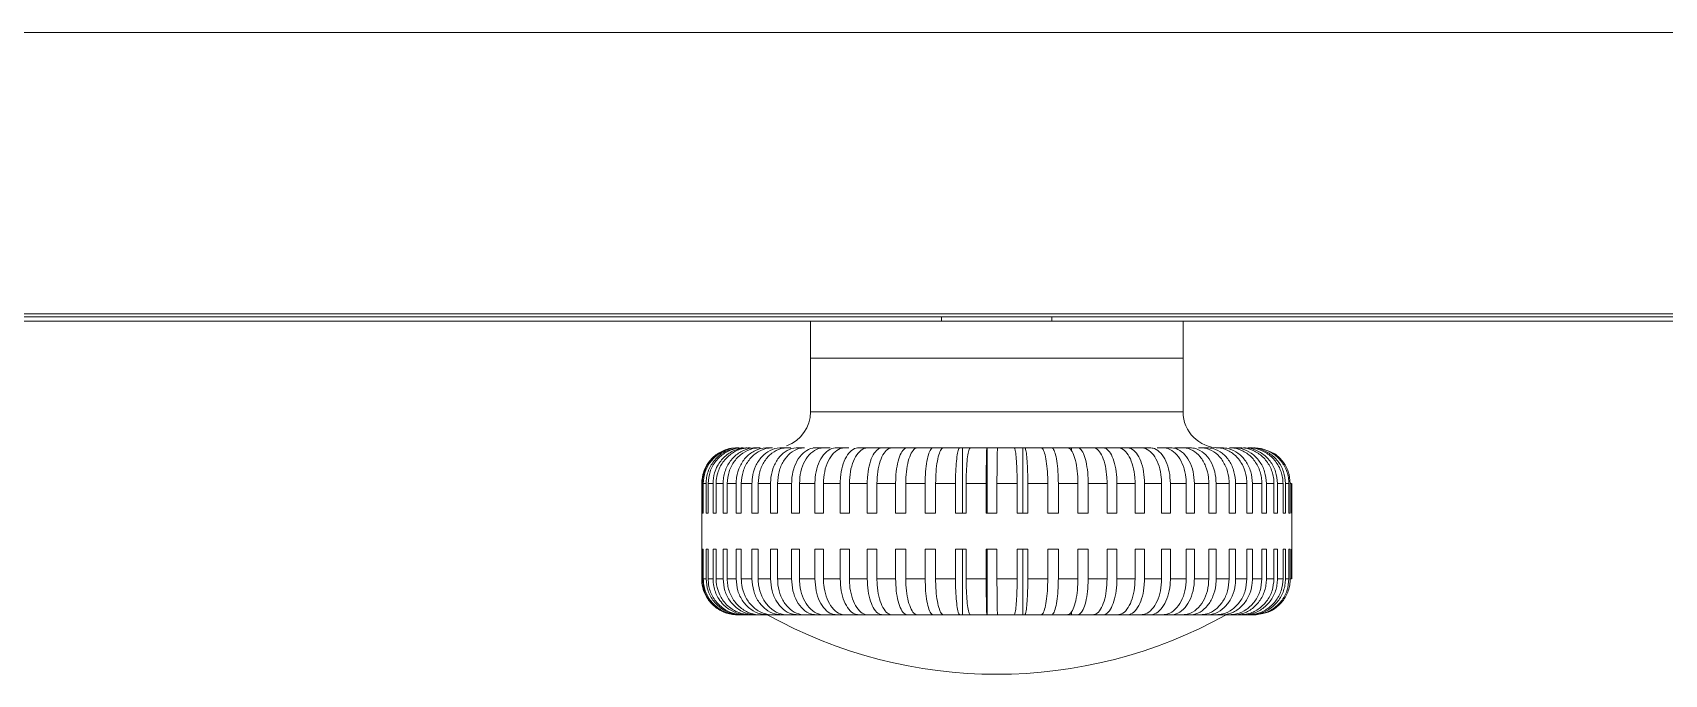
# Model space of a CAD drawing. Extents: x 12.1 to 108.7, y 1 to 80.4.
# Drawn here: x 69.387 to 72.124, y 29.201 to 30.278 of the extents above; entities that cross this region are included whole.
import ezdxf

# ---------------------------------------------------------------- set-up
doc = ezdxf.new("R2010")
doc.units = 0
doc.header["$MEASUREMENT"] = 0
doc.linetypes.add('SLD-Solid', pattern=[0])
doc.layers.add('OBJECT', color=7, linetype='CONTINUOUS')

msp = doc.modelspace()

# ---------------------------------------------------------------- linework, layer by layer
at = {"layer": 'OBJECT', "linetype": 'SLD-Solid', "lineweight": 15}
for p, q in [((68.9135, 30.2775), (73.5902, 30.2775)), ((67.8407, 29.8062), (73.5749, 29.8062)), ((68.1735, 29.8007), (73.6839, 29.8007)), ((70.6919, 29.7934), (68.1821, 29.7934)), ((70.6919, 29.7934), (71.3169, 29.7934)), ((72.6005, 29.7934), (71.3169, 29.7934)), ((70.6919, 29.7314), (71.0958, 29.7314)), ((70.6919, 29.7314), (71.3169, 29.7314)), ((71.0958, 29.7314), (71.3169, 29.7314)), ((70.6919, 29.6414), (71.0958, 29.6414)), ((71.0958, 29.6414), (71.3169, 29.6414)), ((70.6076, 29.5814), (70.5961, 29.5814)), ((70.6245, 29.5814), (70.6192, 29.5814)), ((70.6284, 29.5814), (70.6197, 29.5814)), ((70.6533, 29.5814), (70.643, 29.5814)), ((70.6589, 29.5814), (70.6502, 29.5814)), ((70.6821, 29.5814), (70.6703, 29.5814)), ((70.6819, 29.5814), (70.6716, 29.5814)), ((70.7084, 29.5814), (70.6966, 29.5814)), ((70.725, 29.5814), (70.7012, 29.5814)), ((70.7565, 29.5814), (70.7355, 29.5814)), ((70.7907, 29.5814), (70.7727, 29.5814)), ((70.7881, 29.5814), (70.8124, 29.5814)), ((70.8061, 29.5814), (70.7907, 29.5814)), ((70.8272, 29.5814), (70.8124, 29.5814)), ((70.8435, 29.5814), (70.8272, 29.5814)), ((70.8288, 29.5814), (70.8543, 29.5814)), ((70.8657, 29.5814), (70.8543, 29.5814)), ((70.8827, 29.5814), (70.8657, 29.5814)), ((70.8713, 29.5814), (70.8978, 29.5814)), ((70.9057, 29.5814), (70.8978, 29.5814)), ((70.9232, 29.5814), (70.9057, 29.5814)), ((70.9153, 29.5814), (70.9425, 29.5814)), ((70.9467, 29.5814), (70.9425, 29.5814)), ((70.9467, 29.4714), (70.9467, 29.5814)), ((70.9646, 29.5814), (70.9467, 29.5814)), ((70.9603, 29.5814), (70.9878, 29.5814)), ((70.9884, 29.5814), (70.9878, 29.5814)), ((70.9884, 29.4714), (70.9884, 29.5814)), ((71.0064, 29.5814), (70.9884, 29.5814)), ((71.0058, 29.5814), (71.0333, 29.5814)), ((71.0482, 29.5814), (71.0303, 29.5814)), ((71.0482, 29.4714), (71.0482, 29.5814)), ((71.0513, 29.5814), (71.0482, 29.5814)), ((71.0513, 29.5814), (71.0786, 29.5814)), ((71.0896, 29.5814), (71.0719, 29.5814)), ((71.0962, 29.5814), (71.0896, 29.5814)), ((71.0962, 29.5814), (71.123, 29.5814)), ((71.13, 29.5814), (71.1127, 29.5814)), ((71.13, 29.5755), (71.13, 29.5814)), ((71.1402, 29.5814), (71.13, 29.5814)), ((71.1402, 29.5814), (71.1661, 29.5814)), ((71.169, 29.5814), (71.1524, 29.5814)), ((71.1826, 29.5814), (71.169, 29.5814)), ((71.1826, 29.5814), (71.2074, 29.5814)), ((71.2062, 29.5814), (71.1905, 29.5814)), ((71.2231, 29.5814), (71.2062, 29.5814)), ((71.2231, 29.5814), (71.2465, 29.5814)), ((71.2412, 29.5814), (71.2265, 29.5814)), ((71.2612, 29.5814), (71.2412, 29.5814)), ((71.2965, 29.5814), (71.2736, 29.5814)), ((71.3286, 29.5814), (71.3031, 29.5814)), ((71.3293, 29.5814), (71.3184, 29.5814)), ((71.3519, 29.5814), (71.3426, 29.5814)), ((71.3571, 29.5814), (71.3463, 29.5814)), ((71.3818, 29.5814), (71.3726, 29.5814)), ((71.4024, 29.5814), (71.3948, 29.5814)), ((71.4025, 29.5814), (71.4003, 29.5814)), ((71.4024, 29.5814), (71.4127, 29.5814)), ((70.5094, 29.4714), (70.5094, 29.5214)), ((70.5106, 29.5214), (70.5094, 29.5214)), ((70.5106, 29.5214), (70.5106, 29.4714)), ((70.5121, 29.4714), (70.5121, 29.5214)), ((70.5168, 29.5214), (70.5121, 29.5214)), ((70.5168, 29.5214), (70.5168, 29.4714)), ((70.5203, 29.4714), (70.5203, 29.5214)), ((70.5285, 29.5214), (70.5203, 29.5214)), ((70.5285, 29.5214), (70.5285, 29.4714)), ((70.5337, 29.4714), (70.5337, 29.5214)), ((70.5453, 29.5214), (70.5337, 29.5214)), ((70.5453, 29.5214), (70.5453, 29.4714)), ((70.5523, 29.4714), (70.5523, 29.5214)), ((70.5672, 29.5214), (70.5523, 29.5214)), ((70.5672, 29.5214), (70.5672, 29.4714)), ((70.5759, 29.4714), (70.5759, 29.5214)), ((70.5938, 29.5214), (70.5759, 29.5214)), ((70.5938, 29.5214), (70.5938, 29.4714)), ((70.6041, 29.4714), (70.6041, 29.5214)), ((70.625, 29.5214), (70.6041, 29.5214)), ((70.625, 29.5214), (70.625, 29.4714)), ((70.6368, 29.4714), (70.6368, 29.5214)), ((70.6603, 29.5214), (70.6368, 29.5214)), ((70.6603, 29.5214), (70.6603, 29.4714)), ((70.6735, 29.4714), (70.6735, 29.5214)), ((70.6994, 29.5214), (70.6735, 29.5214)), ((70.6994, 29.5214), (70.6994, 29.4714)), ((70.7137, 29.4714), (70.7137, 29.5214)), ((70.7418, 29.5214), (70.7137, 29.5214)), ((70.7418, 29.5214), (70.7418, 29.4714)), ((70.7572, 29.4714), (70.7572, 29.5214)), ((70.7871, 29.5214), (70.7572, 29.5214)), ((70.7871, 29.5214), (70.7871, 29.4714)), ((70.8034, 29.4714), (70.8034, 29.5214)), ((70.8348, 29.5214), (70.8034, 29.5214)), ((70.8348, 29.5214), (70.8348, 29.4714)), ((70.8518, 29.4714), (70.8518, 29.5214)), ((70.8843, 29.5214), (70.8518, 29.5214)), ((70.8843, 29.5214), (70.8843, 29.4714)), ((70.9018, 29.4714), (70.9018, 29.5214)), ((70.9352, 29.5214), (70.9018, 29.5214)), ((70.9352, 29.5214), (70.9352, 29.4714)), ((70.953, 29.4714), (70.953, 29.5214)), ((70.9868, 29.5214), (70.953, 29.5214)), ((70.9868, 29.5214), (70.9868, 29.4714)), ((71.0048, 29.4714), (71.0048, 29.5214)), ((71.0386, 29.5214), (71.0048, 29.5214)), ((71.0386, 29.5214), (71.0386, 29.4714)), ((71.0565, 29.4714), (71.0565, 29.5214)), ((71.09, 29.5214), (71.0565, 29.5214)), ((71.09, 29.5214), (71.09, 29.4714)), ((71.1077, 29.4714), (71.1077, 29.5214)), ((71.1405, 29.5214), (71.1077, 29.5214)), ((71.1405, 29.5214), (71.1405, 29.4714)), ((71.1577, 29.4714), (71.1577, 29.5214)), ((71.1895, 29.5214), (71.1577, 29.5214)), ((71.1895, 29.5214), (71.1895, 29.4714)), ((71.2061, 29.4714), (71.2061, 29.5214)), ((71.2365, 29.5214), (71.2061, 29.5214)), ((71.2365, 29.5214), (71.2365, 29.4714)), ((71.2522, 29.4714), (71.2522, 29.5214)), ((71.2809, 29.5214), (71.2522, 29.5214)), ((71.2809, 29.5214), (71.2809, 29.4714)), ((71.2957, 29.4714), (71.2957, 29.5214)), ((71.3223, 29.5214), (71.2957, 29.5214)), ((71.3223, 29.5214), (71.3223, 29.4714)), ((71.3359, 29.4714), (71.3359, 29.5214)), ((71.3602, 29.5214), (71.3359, 29.5214)), ((71.3602, 29.5214), (71.3602, 29.4714)), ((71.3725, 29.4714), (71.3725, 29.5214)), ((71.3942, 29.5214), (71.3725, 29.5214)), ((71.3942, 29.5214), (71.3942, 29.4714)), ((71.4051, 29.4714), (71.4051, 29.5214)), ((71.424, 29.5214), (71.4051, 29.5214)), ((71.424, 29.5214), (71.424, 29.4714)), ((71.4333, 29.4714), (71.4333, 29.5214)), ((71.4491, 29.5214), (71.4333, 29.5214)), ((71.4491, 29.5214), (71.4491, 29.4714)), ((71.4567, 29.4714), (71.4567, 29.5214)), ((71.4694, 29.5214), (71.4567, 29.5214)), ((71.4694, 29.5214), (71.4694, 29.4714)), ((71.4753, 29.4714), (71.4753, 29.5214)), ((71.4846, 29.5214), (71.4753, 29.5214)), ((71.4846, 29.5214), (71.4846, 29.4714)), ((71.4887, 29.4714), (71.4887, 29.5214)), ((71.4945, 29.5214), (71.4887, 29.5214)), ((71.4945, 29.5214), (71.4945, 29.4714)), ((71.4967, 29.4714), (71.4967, 29.5214)), ((71.4991, 29.5214), (71.4967, 29.5214)), ((71.4991, 29.5214), (71.4991, 29.4714)), ((71.4994, 29.4714), (71.4994, 29.5214)), ((70.5106, 29.4714), (70.5121, 29.4714)), ((70.5168, 29.4714), (70.5203, 29.4714)), ((70.5285, 29.4714), (70.5337, 29.4714)), ((70.5453, 29.4714), (70.5523, 29.4714)), ((70.5672, 29.4714), (70.5759, 29.4714)), ((70.5938, 29.4714), (70.6041, 29.4714)), ((70.625, 29.4714), (70.6368, 29.4714)), ((70.6603, 29.4714), (70.6735, 29.4714)), ((70.6994, 29.4714), (70.7137, 29.4714)), ((70.7418, 29.4714), (70.7572, 29.4714)), ((70.7871, 29.4714), (70.8034, 29.4714)), ((70.8348, 29.4714), (70.8518, 29.4714)), ((70.8843, 29.4714), (70.9018, 29.4714)), ((70.9352, 29.4714), (70.953, 29.4714)), ((70.9868, 29.4714), (71.0048, 29.4714)), ((71.0386, 29.4714), (71.0565, 29.4714)), ((71.09, 29.4714), (71.1077, 29.4714)), ((71.1405, 29.4714), (71.1577, 29.4714)), ((71.1895, 29.4714), (71.2061, 29.4714)), ((71.2365, 29.4714), (71.2522, 29.4714)), ((71.2809, 29.4714), (71.2957, 29.4714)), ((71.3223, 29.4714), (71.3359, 29.4714)), ((71.3602, 29.4714), (71.3725, 29.4714)), ((71.3942, 29.4714), (71.4051, 29.4714)), ((71.424, 29.4714), (71.4333, 29.4714)), ((71.4491, 29.4714), (71.4567, 29.4714)), ((71.4694, 29.4714), (71.4753, 29.4714)), ((71.4846, 29.4714), (71.4887, 29.4714)), ((71.4945, 29.4714), (71.4967, 29.4714)), ((71.4991, 29.4714), (71.4994, 29.4714)), ((70.5094, 29.3614), (70.5094, 29.4114)), ((70.5106, 29.4114), (70.5121, 29.4114)), ((70.5106, 29.4114), (70.5106, 29.3614)), ((70.5121, 29.3614), (70.5121, 29.4114)), ((70.5168, 29.4114), (70.5203, 29.4114)), ((70.5168, 29.4114), (70.5168, 29.3614)), ((70.5203, 29.3614), (70.5203, 29.4114)), ((70.5285, 29.4114), (70.5337, 29.4114)), ((70.5285, 29.4114), (70.5285, 29.3614)), ((70.5337, 29.3614), (70.5337, 29.4114)), ((70.5453, 29.4114), (70.5523, 29.4114)), ((70.5453, 29.4114), (70.5453, 29.3614)), ((70.5523, 29.3614), (70.5523, 29.4114)), ((70.5672, 29.4114), (70.5759, 29.4114)), ((70.5672, 29.4114), (70.5672, 29.3614)), ((70.5759, 29.3614), (70.5759, 29.4114)), ((70.5938, 29.4114), (70.6041, 29.4114)), ((70.5938, 29.4114), (70.5938, 29.3614)), ((70.6041, 29.3614), (70.6041, 29.4114)), ((70.625, 29.4114), (70.6368, 29.4114)), ((70.625, 29.4114), (70.625, 29.3614)), ((70.6368, 29.3614), (70.6368, 29.4114)), ((70.6603, 29.4114), (70.6735, 29.4114)), ((70.6603, 29.4114), (70.6603, 29.3614)), ((70.6735, 29.3614), (70.6735, 29.4114)), ((70.6994, 29.4114), (70.7137, 29.4114)), ((70.6994, 29.4114), (70.6994, 29.3614)), ((70.7137, 29.3614), (70.7137, 29.4114)), ((70.7418, 29.4114), (70.7572, 29.4114)), ((70.7418, 29.4114), (70.7418, 29.3614)), ((70.7572, 29.3614), (70.7572, 29.4114)), ((70.7871, 29.4114), (70.8034, 29.4114)), ((70.7871, 29.4114), (70.7871, 29.3614)), ((70.8034, 29.3614), (70.8034, 29.4114)), ((70.8348, 29.4114), (70.8518, 29.4114)), ((70.8348, 29.4114), (70.8348, 29.3614)), ((70.8518, 29.3614), (70.8518, 29.4114)), ((70.8843, 29.4114), (70.9018, 29.4114)), ((70.8843, 29.4114), (70.8843, 29.3614)), ((70.9018, 29.3614), (70.9018, 29.4114)), ((70.9352, 29.4114), (70.953, 29.4114)), ((70.9352, 29.4114), (70.9352, 29.3614)), ((70.9467, 29.3014), (70.9467, 29.4114)), ((70.953, 29.3614), (70.953, 29.4114)), ((70.9868, 29.4114), (71.0048, 29.4114)), ((70.9868, 29.4114), (70.9868, 29.3614)), ((70.9884, 29.3014), (70.9884, 29.4114)), ((71.0048, 29.3614), (71.0048, 29.4114)), ((71.0386, 29.4114), (71.0565, 29.4114)), ((71.0386, 29.4114), (71.0386, 29.3614)), ((71.0482, 29.3014), (71.0482, 29.4114)), ((71.0565, 29.3614), (71.0565, 29.4114)), ((71.09, 29.4114), (71.1077, 29.4114)), ((71.09, 29.4114), (71.09, 29.3614)), ((71.1077, 29.3614), (71.1077, 29.4114)), ((71.1405, 29.4114), (71.1577, 29.4114)), ((71.1405, 29.4114), (71.1405, 29.3614)), ((71.1577, 29.3614), (71.1577, 29.4114)), ((71.1895, 29.4114), (71.2061, 29.4114)), ((71.1895, 29.4114), (71.1895, 29.3614)), ((71.2061, 29.3614), (71.2061, 29.4114)), ((71.2365, 29.4114), (71.2522, 29.4114)), ((71.2365, 29.4114), (71.2365, 29.3614)), ((71.2522, 29.3614), (71.2522, 29.4114)), ((71.2809, 29.4114), (71.2957, 29.4114)), ((71.2809, 29.4114), (71.2809, 29.3614)), ((71.2957, 29.3614), (71.2957, 29.4114)), ((71.3223, 29.4114), (71.3359, 29.4114)), ((71.3223, 29.4114), (71.3223, 29.3614)), ((71.3359, 29.3614), (71.3359, 29.4114)), ((71.3602, 29.4114), (71.3725, 29.4114)), ((71.3602, 29.4114), (71.3602, 29.3614)), ((71.3725, 29.3614), (71.3725, 29.4114)), ((71.3942, 29.4114), (71.4051, 29.4114)), ((71.3942, 29.4114), (71.3942, 29.3614)), ((71.4051, 29.3614), (71.4051, 29.4114)), ((71.424, 29.4114), (71.4333, 29.4114)), ((71.424, 29.4114), (71.424, 29.3614)), ((71.4333, 29.3614), (71.4333, 29.4114)), ((71.4491, 29.4114), (71.4567, 29.4114)), ((71.4491, 29.4114), (71.4491, 29.3614)), ((71.4567, 29.3614), (71.4567, 29.4114)), ((71.4694, 29.4114), (71.4753, 29.4114)), ((71.4694, 29.4114), (71.4694, 29.3614)), ((71.4753, 29.3614), (71.4753, 29.4114)), ((71.4846, 29.4114), (71.4887, 29.4114)), ((71.4846, 29.4114), (71.4846, 29.3614)), ((71.4887, 29.3614), (71.4887, 29.4114)), ((71.4945, 29.4114), (71.4967, 29.4114)), ((71.4945, 29.4114), (71.4945, 29.3614)), ((71.4967, 29.3614), (71.4967, 29.4114)), ((71.4991, 29.4114), (71.4994, 29.4114)), ((71.4991, 29.4114), (71.4991, 29.3614)), ((71.4994, 29.3614), (71.4994, 29.4114)), ((70.5094, 29.3614), (70.5106, 29.3614)), ((70.5121, 29.3614), (70.5168, 29.3614)), ((70.5203, 29.3614), (70.5285, 29.3614)), ((70.5337, 29.3614), (70.5453, 29.3614)), ((70.5523, 29.3614), (70.5672, 29.3614)), ((70.5759, 29.3614), (70.5938, 29.3614)), ((70.6041, 29.3614), (70.625, 29.3614)), ((70.6368, 29.3614), (70.6603, 29.3614)), ((70.6735, 29.3614), (70.6994, 29.3614)), ((70.7137, 29.3614), (70.7418, 29.3614)), ((70.7572, 29.3614), (70.7871, 29.3614)), ((70.8034, 29.3614), (70.8348, 29.3614)), ((70.8518, 29.3614), (70.8843, 29.3614)), ((70.9018, 29.3614), (70.9352, 29.3614)), ((70.953, 29.3614), (70.9868, 29.3614)), ((71.0048, 29.3614), (71.0386, 29.3614)), ((71.0565, 29.3614), (71.09, 29.3614)), ((71.1077, 29.3614), (71.1405, 29.3614)), ((71.1577, 29.3614), (71.1895, 29.3614)), ((71.2061, 29.3614), (71.2365, 29.3614)), ((71.2522, 29.3614), (71.2809, 29.3614)), ((71.2957, 29.3614), (71.3223, 29.3614)), ((71.3359, 29.3614), (71.3602, 29.3614)), ((71.3725, 29.3614), (71.3942, 29.3614)), ((71.4051, 29.3614), (71.424, 29.3614)), ((71.4333, 29.3614), (71.4491, 29.3614)), ((71.4567, 29.3614), (71.4694, 29.3614)), ((71.4753, 29.3614), (71.4846, 29.3614)), ((71.4887, 29.3614), (71.4945, 29.3614)), ((71.4967, 29.3614), (71.4991, 29.3614)), ((70.5697, 29.3014), (70.6046, 29.3014)), ((70.5704, 29.3014), (70.6051, 29.3014)), ((70.5758, 29.3014), (70.5719, 29.3014)), ((70.5738, 29.3014), (70.6085, 29.3014)), ((70.5758, 29.3014), (70.61, 29.3014)), ((70.5859, 29.3014), (70.5792, 29.3014)), ((70.5826, 29.3014), (70.6167, 29.3014)), ((70.5859, 29.3014), (70.6192, 29.3014)), ((70.6005, 29.3014), (70.5911, 29.3014)), ((70.5961, 29.3014), (70.6194, 29.3014)), ((70.6005, 29.3014), (70.6327, 29.3014)), ((70.6051, 29.3014), (70.6067, 29.3014)), ((70.6197, 29.3014), (70.6076, 29.3014)), ((70.61, 29.3014), (70.6135, 29.3014)), ((70.614, 29.3014), (70.6194, 29.3014)), ((70.6192, 29.3014), (70.6245, 29.3014)), ((70.6197, 29.3014), (70.6502, 29.3014)), ((70.643, 29.3014), (70.6284, 29.3014)), ((70.6327, 29.3014), (70.6397, 29.3014)), ((70.643, 29.3014), (70.6716, 29.3014)), ((70.6502, 29.3014), (70.6589, 29.3014)), ((70.6703, 29.3014), (70.6533, 29.3014)), ((70.6703, 29.3014), (70.6966, 29.3014)), ((70.6716, 29.3014), (70.6819, 29.3014)), ((70.7012, 29.3014), (70.6821, 29.3014)), ((70.6966, 29.3014), (70.7084, 29.3014)), ((70.7012, 29.3014), (70.725, 29.3014)), ((70.7355, 29.3014), (70.7144, 29.3014)), ((70.725, 29.3014), (70.7382, 29.3014)), ((70.7355, 29.3014), (70.7565, 29.3014)), ((70.7727, 29.3014), (70.7499, 29.3014)), ((70.7565, 29.3014), (70.7709, 29.3014)), ((70.7727, 29.3014), (70.7907, 29.3014)), ((70.8124, 29.3014), (70.7881, 29.3014)), ((70.7907, 29.3014), (70.8061, 29.3014)), ((70.8124, 29.3014), (70.8272, 29.3014)), ((70.8272, 29.3014), (70.8435, 29.3014)), ((70.8543, 29.3014), (70.8288, 29.3014)), ((70.8543, 29.3014), (70.8657, 29.3014)), ((70.8657, 29.3014), (70.8827, 29.3014)), ((70.8978, 29.3014), (70.8713, 29.3014)), ((70.8978, 29.3014), (70.9057, 29.3014)), ((70.9057, 29.3014), (70.9232, 29.3014)), ((70.9425, 29.3014), (70.9153, 29.3014)), ((70.9425, 29.3014), (70.9467, 29.3014)), ((70.9467, 29.3014), (70.9646, 29.3014)), ((70.9878, 29.3014), (70.9603, 29.3014)), ((70.9878, 29.3014), (70.9884, 29.3014)), ((70.9884, 29.3014), (71.0064, 29.3014)), ((71.0333, 29.3014), (71.0058, 29.3014)), ((71.0303, 29.3014), (71.0482, 29.3014)), ((71.0482, 29.3014), (71.0513, 29.3014)), ((71.0786, 29.3014), (71.0513, 29.3014)), ((71.0719, 29.3014), (71.0896, 29.3014)), ((71.0896, 29.3014), (71.0962, 29.3014)), ((71.123, 29.3014), (71.0962, 29.3014)), ((71.1127, 29.3014), (71.13, 29.3014)), ((71.13, 29.3014), (71.13, 29.3064)), ((71.13, 29.3014), (71.1402, 29.3014)), ((71.1661, 29.3014), (71.1402, 29.3014)), ((71.1524, 29.3014), (71.169, 29.3014)), ((71.169, 29.3014), (71.1826, 29.3014)), ((71.2074, 29.3014), (71.1826, 29.3014)), ((71.1905, 29.3014), (71.2062, 29.3014)), ((71.2062, 29.3014), (71.2231, 29.3014)), ((71.2465, 29.3014), (71.2231, 29.3014)), ((71.2265, 29.3014), (71.2412, 29.3014)), ((71.2412, 29.3014), (71.2612, 29.3014)), ((71.26, 29.3014), (71.2736, 29.3014)), ((71.2829, 29.3014), (71.2612, 29.3014)), ((71.2736, 29.3014), (71.2965, 29.3014)), ((71.2908, 29.3014), (71.3031, 29.3014)), ((71.3163, 29.3014), (71.2965, 29.3014)), ((71.3031, 29.3014), (71.3286, 29.3014)), ((71.3184, 29.3014), (71.3293, 29.3014)), ((71.3463, 29.3014), (71.3286, 29.3014)), ((71.3293, 29.3014), (71.3571, 29.3014)), ((71.3426, 29.3014), (71.3519, 29.3014)), ((71.3519, 29.3014), (71.3818, 29.3014)), ((71.3726, 29.3014), (71.3571, 29.3014)), ((71.3631, 29.3014), (71.3707, 29.3014)), ((71.3707, 29.3014), (71.4024, 29.3014)), ((71.3797, 29.3014), (71.3855, 29.3014)), ((71.3948, 29.3014), (71.3818, 29.3014)), ((71.3855, 29.3014), (71.4185, 29.3014)), ((71.3894, 29.3014), (71.4177, 29.3014)), ((71.3894, 29.3014), (71.4012, 29.3014)), ((71.3921, 29.3014), (71.3962, 29.3014)), ((71.3953, 29.3014), (71.4296, 29.3014)), ((71.3962, 29.3014), (71.4302, 29.3014)), ((71.4003, 29.3014), (71.4025, 29.3014)), ((71.4021, 29.3014), (71.4369, 29.3014)), ((71.4127, 29.3014), (71.4024, 29.3014)), ((71.4025, 29.3014), (71.4372, 29.3014)), ((71.4042, 29.3014), (71.4045, 29.3014)), ((71.4045, 29.3014), (71.4394, 29.3014)), ((71.4261, 29.3014), (71.4185, 29.3014)), ((71.435, 29.3014), (71.4302, 29.3014)), ((71.4391, 29.3014), (71.4372, 29.3014))]:
    msp.add_line(p, q, dxfattribs=at)
for centre, radius, start, end in [((70.6319, 29.6414), 0.06, 289.4913, 0), ((71.3769, 29.6414), 0.06, 180, 270), ((71.0044, 29.9925), 0.7911, 240.8794, 299.1206)]:
    msp.add_arc(centre, radius, start, end, dxfattribs=at)
for points in [[(70.6919, 29.7934), (70.6919, 29.7314)], [(70.9119, 29.8007), (70.9119, 29.7934)], [(71.0969, 29.7934), (71.0969, 29.8007)], [(71.3169, 29.7314), (71.3169, 29.7934)], [(70.6919, 29.7314), (70.6919, 29.6414)], [(71.3169, 29.6414), (71.3169, 29.7314)], [(70.5094, 29.4714), (70.5094, 29.4114)], [(71.4994, 29.4114), (71.4994, 29.4714)]]:
    msp.add_open_spline(points, degree=1, dxfattribs=at)
for points, knots in [([(70.5094, 29.5214), (70.5101, 29.5281), (70.5114, 29.5416), (70.5217, 29.5596), (70.5369, 29.5731), (70.5538, 29.5803), (70.565, 29.5811), (70.5694, 29.5814)], [0, 0, 0, 0, 0.2145629, 0.4292081, 0.643868, 0.8585623, 1, 1, 1, 1]), ([(70.5402, 29.5722), (70.5368, 29.5703), (70.5276, 29.5652), (70.5172, 29.5508), (70.5112, 29.5348), (70.5107, 29.5247), (70.5106, 29.5214)], [0, 0, 0, 0, 0.184603, 0.511153, 0.837646, 1, 1, 1, 1]), ([(70.5121, 29.5214), (70.5128, 29.5281), (70.5141, 29.5416), (70.5244, 29.5596), (70.5396, 29.5731), (70.5564, 29.5803), (70.5675, 29.5811), (70.5719, 29.5814)], [0, 0, 0, 0, 0.214563, 0.429208, 0.643868, 0.858562, 1, 1, 1, 1]), ([(70.5658, 29.5797), (70.5616, 29.579), (70.5508, 29.5771), (70.5358, 29.5668), (70.5232, 29.551), (70.5175, 29.5348), (70.517, 29.5247), (70.5168, 29.5214)], [0, 0, 0, 0, 0.156602, 0.397808, 0.638975, 0.880099, 1, 1, 1, 1]), ([(70.5203, 29.5214), (70.5209, 29.5281), (70.5222, 29.5416), (70.5324, 29.5596), (70.5473, 29.5731), (70.5639, 29.5803), (70.5748, 29.5811), (70.5792, 29.5814)], [0, 0, 0, 0, 0.214563, 0.429208, 0.643868, 0.858562, 1, 1, 1, 1]), ([(70.5859, 29.5814), (70.585, 29.5813), (70.5777, 29.5812), (70.564, 29.578), (70.5472, 29.5673), (70.5365, 29.5533), (70.5298, 29.5377), (70.529, 29.5274), (70.5285, 29.5214)], [0, 0, 0, 0, 0.029554, 0.244251, 0.458933, 0.67358, 0.807924, 1, 1, 1, 1]), ([(70.5337, 29.5214), (70.5338, 29.5232), (70.5339, 29.5292), (70.5364, 29.5418), (70.5442, 29.5579), (70.5584, 29.5719), (70.5749, 29.5801), (70.5862, 29.581), (70.5911, 29.5814)], [0, 0, 0, 0, 0.058263, 0.192487, 0.407028, 0.621567, 0.836131, 1, 1, 1, 1]), ([(70.6005, 29.5814), (70.5996, 29.5813), (70.5924, 29.5812), (70.5791, 29.5779), (70.563, 29.567), (70.5513, 29.5509), (70.5459, 29.5348), (70.5455, 29.5247), (70.5453, 29.5214)], [0, 0, 0, 0, 0.03449, 0.249222, 0.46394, 0.678622, 0.893266, 1, 1, 1, 1]), ([(70.5523, 29.5214), (70.5529, 29.5281), (70.5542, 29.5416), (70.5637, 29.5596), (70.5777, 29.5731), (70.5932, 29.5803), (70.6035, 29.5811), (70.6076, 29.5814)], [0, 0, 0, 0, 0.214563, 0.429208, 0.643868, 0.858562, 1, 1, 1, 1]), ([(70.6197, 29.5814), (70.6187, 29.5813), (70.6119, 29.5812), (70.5992, 29.5779), (70.584, 29.567), (70.5729, 29.5509), (70.5678, 29.5348), (70.5673, 29.5247), (70.5672, 29.5214)], [0, 0, 0, 0, 0.034488, 0.249221, 0.463938, 0.67862, 0.893265, 1, 1, 1, 1]), ([(70.5759, 29.5214), (70.5765, 29.5281), (70.5776, 29.5416), (70.5867, 29.5596), (70.6, 29.5731), (70.6148, 29.5803), (70.6245, 29.5811), (70.6284, 29.5814)], [0, 0, 0, 0, 0.214563, 0.429208, 0.643868, 0.858562, 1, 1, 1, 1]), ([(70.643, 29.5814), (70.6421, 29.5813), (70.6357, 29.5812), (70.6239, 29.5779), (70.6096, 29.567), (70.5992, 29.5509), (70.5944, 29.5348), (70.594, 29.5247), (70.5938, 29.5214)], [0, 0, 0, 0, 0.034485, 0.249218, 0.463935, 0.678617, 0.893262, 1, 1, 1, 1]), ([(70.6041, 29.5214), (70.6047, 29.5281), (70.6058, 29.5416), (70.6142, 29.5596), (70.6267, 29.5731), (70.6405, 29.5803), (70.6497, 29.5811), (70.6533, 29.5814)], [0, 0, 0, 0, 0.214563, 0.429208, 0.643868, 0.858562, 1, 1, 1, 1]), ([(70.6703, 29.5814), (70.6695, 29.5813), (70.6636, 29.5812), (70.6527, 29.5779), (70.6395, 29.567), (70.6299, 29.5509), (70.6255, 29.5348), (70.6251, 29.5247), (70.625, 29.5214)], [0, 0, 0, 0, 0.03448, 0.249213, 0.463931, 0.678613, 0.893257, 1, 1, 1, 1]), ([(70.6368, 29.5214), (70.6373, 29.5281), (70.6383, 29.5416), (70.6461, 29.5596), (70.6576, 29.5731), (70.6703, 29.5803), (70.6787, 29.5811), (70.6821, 29.5814)], [0, 0, 0, 0, 0.214563, 0.429208, 0.643868, 0.858562, 1, 1, 1, 1]), ([(70.7012, 29.5814), (70.7005, 29.5813), (70.6952, 29.5812), (70.6853, 29.5779), (70.6734, 29.567), (70.6647, 29.5509), (70.6607, 29.5348), (70.6604, 29.5247), (70.6603, 29.5214)], [0, 0, 0, 0, 0.0344742, 0.249207, 0.4639244, 0.6786068, 0.8932509, 1, 1, 1, 1]), ([(70.6735, 29.5214), (70.6739, 29.5281), (70.6748, 29.5416), (70.6819, 29.5596), (70.6922, 29.5731), (70.7037, 29.5803), (70.7114, 29.5811), (70.7144, 29.5814)], [0, 0, 0, 0, 0.214563, 0.429208, 0.643868, 0.858562, 1, 1, 1, 1]), ([(70.7355, 29.5814), (70.7348, 29.5813), (70.7301, 29.5812), (70.7214, 29.5779), (70.711, 29.567), (70.7033, 29.5509), (70.6998, 29.5348), (70.6995, 29.5247), (70.6994, 29.5214)], [0, 0, 0, 0, 0.034466, 0.249199, 0.463916, 0.678598, 0.893243, 1, 1, 1, 1]), ([(70.7137, 29.5214), (70.7141, 29.5281), (70.7149, 29.5416), (70.7212, 29.5596), (70.7303, 29.5731), (70.7405, 29.5803), (70.7472, 29.5811), (70.7499, 29.5814)], [0, 0, 0, 0, 0.214563, 0.429208, 0.643868, 0.858562, 1, 1, 1, 1]), ([(70.7727, 29.5814), (70.7721, 29.5813), (70.7681, 29.5812), (70.7607, 29.5779), (70.7517, 29.567), (70.7452, 29.5509), (70.7421, 29.5348), (70.7419, 29.5247), (70.7418, 29.5214)], [0, 0, 0, 0, 0.034454, 0.249187, 0.463905, 0.678587, 0.893231, 1, 1, 1, 1]), ([(70.7572, 29.5214), (70.7576, 29.5281), (70.7582, 29.5416), (70.7636, 29.5596), (70.7714, 29.5731), (70.7801, 29.5803), (70.7858, 29.5811), (70.7881, 29.5814)], [0, 0, 0, 0, 0.214563, 0.429208, 0.643868, 0.858562, 1, 1, 1, 1]), ([(70.8124, 29.5814), (70.812, 29.5813), (70.8087, 29.5812), (70.8026, 29.5779), (70.7952, 29.567), (70.7898, 29.5509), (70.7874, 29.5348), (70.7872, 29.5247), (70.7871, 29.5214)], [0, 0, 0, 0, 0.034454, 0.249187, 0.463905, 0.678587, 0.893231, 1, 1, 1, 1]), ([(70.8034, 29.5214), (70.8037, 29.5281), (70.8042, 29.5416), (70.8086, 29.5596), (70.815, 29.5731), (70.8222, 29.5803), (70.8269, 29.5811), (70.8288, 29.5814)], [0, 0, 0, 0, 0.214563, 0.429208, 0.643868, 0.858562, 1, 1, 1, 1]), ([(70.8543, 29.5814), (70.854, 29.5813), (70.8514, 29.5812), (70.8467, 29.5779), (70.841, 29.567), (70.8369, 29.5509), (70.835, 29.5348), (70.8348, 29.5247), (70.8348, 29.5214)], [0, 0, 0, 0, 0.034466, 0.249199, 0.463916, 0.678598, 0.893243, 1, 1, 1, 1]), ([(70.8518, 29.5214), (70.852, 29.5281), (70.8524, 29.5416), (70.8558, 29.5596), (70.8608, 29.5731), (70.8663, 29.5803), (70.8699, 29.5811), (70.8713, 29.5814)], [0, 0, 0, 0, 0.214563, 0.429208, 0.643868, 0.858562, 1, 1, 1, 1]), ([(70.8978, 29.5814), (70.8976, 29.5813), (70.8958, 29.5812), (70.8926, 29.5779), (70.8886, 29.567), (70.8858, 29.5509), (70.8845, 29.5348), (70.8843, 29.5247), (70.8843, 29.5214)], [0, 0, 0, 0, 0.034474, 0.249207, 0.463924, 0.678607, 0.893251, 1, 1, 1, 1]), ([(70.9018, 29.5214), (70.902, 29.5281), (70.9023, 29.5416), (70.9046, 29.5596), (70.908, 29.5731), (70.9118, 29.5803), (70.9143, 29.5811), (70.9153, 29.5814)], [0, 0, 0, 0, 0.214563, 0.429208, 0.643868, 0.858562, 1, 1, 1, 1]), ([(70.9425, 29.5814), (70.9423, 29.5813), (70.9414, 29.5812), (70.9396, 29.5779), (70.9375, 29.567), (70.936, 29.5509), (70.9352, 29.5348), (70.9352, 29.5247), (70.9352, 29.5214)], [0, 0, 0, 0, 0.03448, 0.249213, 0.463931, 0.678613, 0.893257, 1, 1, 1, 1]), ([(70.953, 29.5214), (70.9531, 29.5281), (70.9533, 29.5416), (70.9545, 29.5596), (70.9564, 29.5731), (70.9584, 29.5803), (70.9598, 29.5811), (70.9603, 29.5814)], [0, 0, 0, 0, 0.214563, 0.429208, 0.643868, 0.858562, 1, 1, 1, 1]), ([(70.9878, 29.5814), (70.9878, 29.5813), (70.9877, 29.5812), (70.9874, 29.5779), (70.9871, 29.567), (70.9869, 29.5509), (70.9868, 29.5348), (70.9868, 29.5247), (70.9868, 29.5214)], [0, 0, 0, 0, 0.034485, 0.249218, 0.463935, 0.678617, 0.893262, 1, 1, 1, 1]), ([(71.0048, 29.5214), (71.0048, 29.5281), (71.0048, 29.5416), (71.005, 29.5596), (71.0053, 29.5731), (71.0055, 29.5803), (71.0057, 29.5811), (71.0058, 29.5814)], [0, 0, 0, 0, 0.214563, 0.429208, 0.643868, 0.858562, 1, 1, 1, 1]), ([(71.0333, 29.5814), (71.0334, 29.5813), (71.0341, 29.5812), (71.0354, 29.5779), (71.0369, 29.567), (71.038, 29.5509), (71.0385, 29.5348), (71.0386, 29.5247), (71.0386, 29.5214)], [0, 0, 0, 0, 0.034488, 0.249221, 0.463938, 0.67862, 0.893265, 1, 1, 1, 1]), ([(71.0565, 29.5214), (71.0565, 29.5281), (71.0563, 29.5416), (71.0554, 29.5596), (71.0541, 29.5731), (71.0526, 29.5803), (71.0517, 29.5811), (71.0513, 29.5814)], [0, 0, 0, 0, 0.214563, 0.429208, 0.643868, 0.858562, 1, 1, 1, 1]), ([(71.0786, 29.5814), (71.0788, 29.5813), (71.0803, 29.5812), (71.083, 29.5779), (71.0863, 29.567), (71.0888, 29.5509), (71.0899, 29.5348), (71.09, 29.5247), (71.09, 29.5214)], [0, 0, 0, 0, 0.03449, 0.249222, 0.46394, 0.678622, 0.893266, 1, 1, 1, 1]), ([(71.1077, 29.5214), (71.1076, 29.5281), (71.1073, 29.5416), (71.1053, 29.5596), (71.1024, 29.5731), (71.0992, 29.5803), (71.0971, 29.5811), (71.0962, 29.5814)], [0, 0, 0, 0, 0.214563, 0.429208, 0.643868, 0.858562, 1, 1, 1, 1]), ([(71.123, 29.5814), (71.1241, 29.5811), (71.1273, 29.5805), (71.1321, 29.5738), (71.1367, 29.5605), (71.1397, 29.5427), (71.1405, 29.5288), (71.1405, 29.5217), (71.1405, 29.5214)], [0, 0, 0, 0, 0.12891, 0.343659, 0.558382, 0.773066, 0.987716, 1, 1, 1, 1]), ([(71.1577, 29.5214), (71.1577, 29.5243), (71.1576, 29.5339), (71.156, 29.5498), (71.1524, 29.5661), (71.1473, 29.5773), (71.143, 29.5811), (71.1406, 29.5813), (71.1402, 29.5814)], [0, 0, 0, 0, 0.09345, 0.308047, 0.522652, 0.737283, 0.951953, 1, 1, 1, 1]), ([(71.1661, 29.5814), (71.1665, 29.5813), (71.1695, 29.5812), (71.1752, 29.5779), (71.182, 29.567), (71.187, 29.5509), (71.1892, 29.5348), (71.1894, 29.5247), (71.1895, 29.5214)], [0, 0, 0, 0, 0.03449, 0.249222, 0.46394, 0.678622, 0.893266, 1, 1, 1, 1]), ([(71.2061, 29.5214), (71.2058, 29.5281), (71.2053, 29.5416), (71.2013, 29.5596), (71.1953, 29.5731), (71.1887, 29.5803), (71.1844, 29.5811), (71.1826, 29.5814)], [0, 0, 0, 0, 0.2145629, 0.4292081, 0.643868, 0.8585623, 1, 1, 1, 1]), ([(71.2074, 29.5814), (71.2079, 29.5813), (71.2117, 29.5812), (71.2187, 29.5779), (71.2271, 29.567), (71.2333, 29.5509), (71.2361, 29.5348), (71.2364, 29.5247), (71.2365, 29.5214)], [0, 0, 0, 0, 0.034488, 0.249221, 0.463938, 0.67862, 0.893265, 1, 1, 1, 1]), ([(71.2522, 29.5214), (71.2519, 29.5281), (71.2513, 29.5416), (71.2462, 29.5596), (71.2389, 29.5731), (71.2307, 29.5803), (71.2253, 29.5811), (71.2231, 29.5814)], [0, 0, 0, 0, 0.214563, 0.429208, 0.643868, 0.858562, 1, 1, 1, 1]), ([(71.2465, 29.5814), (71.2471, 29.5813), (71.2516, 29.5812), (71.2599, 29.5779), (71.2699, 29.567), (71.2772, 29.5509), (71.2805, 29.5348), (71.2808, 29.5247), (71.2809, 29.5214)], [0, 0, 0, 0, 0.034485, 0.249218, 0.463935, 0.678617, 0.893262, 1, 1, 1, 1]), ([(71.2957, 29.5214), (71.2953, 29.5281), (71.2945, 29.5416), (71.2886, 29.5596), (71.2798, 29.5731), (71.2702, 29.5803), (71.2638, 29.5811), (71.2612, 29.5814)], [0, 0, 0, 0, 0.214563, 0.429208, 0.643868, 0.858562, 1, 1, 1, 1]), ([(71.2829, 29.5814), (71.2836, 29.5813), (71.2888, 29.5812), (71.2982, 29.5779), (71.3097, 29.567), (71.318, 29.5509), (71.3219, 29.5348), (71.3222, 29.5247), (71.3223, 29.5214)], [0, 0, 0, 0, 0.03448, 0.249213, 0.463931, 0.678613, 0.893257, 1, 1, 1, 1]), ([(71.3359, 29.5214), (71.3355, 29.5281), (71.3346, 29.5416), (71.3278, 29.5596), (71.3178, 29.5731), (71.3067, 29.5803), (71.2994, 29.5811), (71.2965, 29.5814)], [0, 0, 0, 0, 0.214563, 0.429208, 0.643868, 0.858562, 1, 1, 1, 1]), ([(71.3163, 29.5814), (71.3171, 29.5813), (71.3228, 29.5812), (71.3334, 29.5779), (71.3461, 29.567), (71.3555, 29.5509), (71.3597, 29.5348), (71.3601, 29.5247), (71.3602, 29.5214)], [0, 0, 0, 0, 0.034474, 0.249207, 0.463924, 0.678607, 0.893251, 1, 1, 1, 1]), ([(71.3725, 29.5214), (71.372, 29.5281), (71.371, 29.5416), (71.3635, 29.5596), (71.3524, 29.5731), (71.34, 29.5803), (71.3318, 29.5811), (71.3286, 29.5814)], [0, 0, 0, 0, 0.214563, 0.429208, 0.643868, 0.858562, 1, 1, 1, 1]), ([(71.3463, 29.5814), (71.3472, 29.5813), (71.3534, 29.5812), (71.365, 29.5779), (71.3789, 29.567), (71.389, 29.5509), (71.3937, 29.5348), (71.3941, 29.5247), (71.3942, 29.5214)], [0, 0, 0, 0, 0.034466, 0.249199, 0.463916, 0.678598, 0.893243, 1, 1, 1, 1]), ([(71.4051, 29.5214), (71.4045, 29.5281), (71.4035, 29.5416), (71.3952, 29.5596), (71.3831, 29.5731), (71.3696, 29.5803), (71.3607, 29.5811), (71.3571, 29.5814)], [0, 0, 0, 0, 0.214563, 0.429208, 0.643868, 0.858562, 1, 1, 1, 1]), ([(71.3726, 29.5814), (71.3735, 29.5813), (71.3802, 29.5812), (71.3926, 29.5779), (71.4075, 29.567), (71.4184, 29.5509), (71.4234, 29.5348), (71.4238, 29.5247), (71.424, 29.5214)], [0, 0, 0, 0, 0.0344545, 0.2491874, 0.4639047, 0.6785872, 0.8932313, 1, 1, 1, 1]), ([(71.4333, 29.5214), (71.4327, 29.5281), (71.4316, 29.5416), (71.4227, 29.5596), (71.4096, 29.5731), (71.3952, 29.5803), (71.3856, 29.5811), (71.3818, 29.5814)], [0, 0, 0, 0, 0.214563, 0.429208, 0.643868, 0.858562, 1, 1, 1, 1]), ([(71.3948, 29.5814), (71.3957, 29.5813), (71.4028, 29.5812), (71.4159, 29.5779), (71.4317, 29.567), (71.4432, 29.5509), (71.4485, 29.5348), (71.449, 29.5247), (71.4491, 29.5214)], [0, 0, 0, 0, 0.034454, 0.249187, 0.463905, 0.678587, 0.893231, 1, 1, 1, 1]), ([(71.4567, 29.5214), (71.4561, 29.5281), (71.4549, 29.5416), (71.4456, 29.5596), (71.4318, 29.5731), (71.4165, 29.5803), (71.4064, 29.5811), (71.4024, 29.5814)], [0, 0, 0, 0, 0.214563, 0.429208, 0.643868, 0.858562, 1, 1, 1, 1]), ([(71.4127, 29.5814), (71.4137, 29.5813), (71.4211, 29.5812), (71.4347, 29.5779), (71.4512, 29.567), (71.4632, 29.5509), (71.4688, 29.5348), (71.4693, 29.5247), (71.4694, 29.5214)], [0, 0, 0, 0, 0.034466, 0.249199, 0.463916, 0.678598, 0.893243, 1, 1, 1, 1]), ([(71.4753, 29.5214), (71.4747, 29.5281), (71.4734, 29.5416), (71.4636, 29.5596), (71.4492, 29.5731), (71.4333, 29.5803), (71.4227, 29.5811), (71.4185, 29.5814)], [0, 0, 0, 0, 0.214563, 0.429208, 0.643868, 0.858562, 1, 1, 1, 1]), ([(71.4261, 29.5814), (71.4272, 29.5813), (71.4348, 29.5812), (71.4489, 29.5779), (71.4658, 29.567), (71.4782, 29.5509), (71.4839, 29.5348), (71.4844, 29.5247), (71.4846, 29.5214)], [0, 0, 0, 0, 0.034474, 0.249207, 0.463924, 0.678607, 0.893251, 1, 1, 1, 1]), ([(71.4887, 29.5214), (71.488, 29.5281), (71.4867, 29.5416), (71.4766, 29.5596), (71.4618, 29.5731), (71.4454, 29.5803), (71.4345, 29.5811), (71.4302, 29.5814)], [0, 0, 0, 0, 0.214563, 0.429208, 0.643868, 0.858562, 1, 1, 1, 1]), ([(71.435, 29.5814), (71.436, 29.5813), (71.4438, 29.5812), (71.4581, 29.5779), (71.4754, 29.567), (71.488, 29.5509), (71.4939, 29.5348), (71.4944, 29.5247), (71.4945, 29.5214)], [0, 0, 0, 0, 0.03448, 0.249213, 0.463931, 0.678613, 0.893257, 1, 1, 1, 1]), ([(71.4967, 29.5214), (71.4961, 29.5281), (71.4948, 29.5416), (71.4844, 29.5594), (71.4716, 29.5719), (71.4615, 29.5755), (71.4577, 29.5768)], [0, 0, 0, 0, 0.278073, 0.556252, 0.834451, 1, 1, 1, 1]), ([(70.5694, 29.3014), (70.5683, 29.3014), (70.5605, 29.3015), (70.5461, 29.3049), (70.5287, 29.3157), (70.5159, 29.3318), (70.5101, 29.348), (70.5096, 29.358), (70.5094, 29.3614)], [0, 0, 0, 0, 0.034485, 0.249218, 0.463935, 0.678617, 0.893262, 1, 1, 1, 1]), ([(70.5106, 29.3614), (70.5112, 29.3546), (70.5125, 29.3411), (70.5229, 29.3234), (70.5352, 29.3112), (70.5447, 29.3078), (70.5479, 29.3067)], [0, 0, 0, 0, 0.285942, 0.571994, 0.858066, 1, 1, 1, 1]), ([(70.5719, 29.3014), (70.5708, 29.3014), (70.5631, 29.3015), (70.5487, 29.3049), (70.5313, 29.3157), (70.5186, 29.3318), (70.5128, 29.348), (70.5123, 29.358), (70.5121, 29.3614)], [0, 0, 0, 0, 0.034488, 0.249221, 0.463938, 0.67862, 0.893265, 1, 1, 1, 1]), ([(70.5168, 29.3614), (70.5175, 29.3546), (70.5188, 29.3411), (70.529, 29.3232), (70.5439, 29.3096), (70.5605, 29.3024), (70.5714, 29.3017), (70.5758, 29.3014)], [0, 0, 0, 0, 0.214563, 0.429208, 0.643868, 0.858562, 1, 1, 1, 1]), ([(70.5792, 29.3014), (70.5781, 29.3014), (70.5705, 29.3015), (70.5563, 29.3049), (70.5392, 29.3157), (70.5267, 29.3318), (70.5209, 29.348), (70.5205, 29.358), (70.5203, 29.3614)], [0, 0, 0, 0, 0.03449, 0.249222, 0.46394, 0.678622, 0.893266, 1, 1, 1, 1]), ([(70.5285, 29.3614), (70.5287, 29.3573), (70.5293, 29.3465), (70.5349, 29.3323), (70.545, 29.3181), (70.5587, 29.3072), (70.5739, 29.3019), (70.5831, 29.3015), (70.5859, 29.3014)], [0, 0, 0, 0, 0.129627, 0.344103, 0.478285, 0.692838, 0.90739, 1, 1, 1, 1]), ([(70.5911, 29.3014), (70.5859, 29.3018), (70.5743, 29.3028), (70.5599, 29.3102), (70.547, 29.3217), (70.5376, 29.3368), (70.534, 29.3516), (70.5338, 29.3598), (70.5337, 29.3614)], [0, 0, 0, 0, 0.173127, 0.387776, 0.52216, 0.736711, 0.951262, 1, 1, 1, 1]), ([(70.5453, 29.3614), (70.5459, 29.3546), (70.5471, 29.3411), (70.5567, 29.3232), (70.5707, 29.3096), (70.5862, 29.3024), (70.5965, 29.3017), (70.6005, 29.3014)], [0, 0, 0, 0, 0.214563, 0.429208, 0.643868, 0.858562, 1, 1, 1, 1]), ([(70.6076, 29.3014), (70.6066, 29.3014), (70.5994, 29.3015), (70.5861, 29.3049), (70.5701, 29.3157), (70.5583, 29.3318), (70.553, 29.348), (70.5525, 29.358), (70.5523, 29.3614)], [0, 0, 0, 0, 0.03449, 0.249222, 0.46394, 0.678622, 0.893266, 1, 1, 1, 1]), ([(70.5672, 29.3614), (70.5677, 29.3546), (70.5689, 29.3411), (70.578, 29.3232), (70.5913, 29.3096), (70.606, 29.3024), (70.6158, 29.3017), (70.6197, 29.3014)], [0, 0, 0, 0, 0.214563, 0.429208, 0.643868, 0.858562, 1, 1, 1, 1]), ([(70.6284, 29.3014), (70.6274, 29.3014), (70.6206, 29.3015), (70.608, 29.3049), (70.5927, 29.3157), (70.5816, 29.3318), (70.5765, 29.348), (70.576, 29.358), (70.5759, 29.3614)], [0, 0, 0, 0, 0.034488, 0.249221, 0.463938, 0.67862, 0.893265, 1, 1, 1, 1]), ([(70.5938, 29.3614), (70.5944, 29.3546), (70.5955, 29.3411), (70.6039, 29.3232), (70.6164, 29.3096), (70.6302, 29.3024), (70.6394, 29.3017), (70.643, 29.3014)], [0, 0, 0, 0, 0.214563, 0.429208, 0.643868, 0.858562, 1, 1, 1, 1]), ([(70.6533, 29.3014), (70.6524, 29.3014), (70.646, 29.3015), (70.6342, 29.3049), (70.6199, 29.3157), (70.6095, 29.3318), (70.6047, 29.348), (70.6043, 29.358), (70.6041, 29.3614)], [0, 0, 0, 0, 0.034485, 0.249218, 0.463935, 0.678617, 0.893262, 1, 1, 1, 1]), ([(70.625, 29.3614), (70.6255, 29.3546), (70.6265, 29.3411), (70.6343, 29.3232), (70.6458, 29.3096), (70.6585, 29.3024), (70.6669, 29.3017), (70.6703, 29.3014)], [0, 0, 0, 0, 0.214563, 0.429208, 0.643868, 0.858562, 1, 1, 1, 1]), ([(70.6821, 29.3014), (70.6813, 29.3014), (70.6754, 29.3015), (70.6645, 29.3049), (70.6513, 29.3157), (70.6417, 29.3318), (70.6373, 29.348), (70.6369, 29.358), (70.6368, 29.3614)], [0, 0, 0, 0, 0.03448, 0.249213, 0.463931, 0.678613, 0.893257, 1, 1, 1, 1]), ([(70.6603, 29.3614), (70.6607, 29.3546), (70.6616, 29.3411), (70.6687, 29.3232), (70.6791, 29.3096), (70.6906, 29.3024), (70.6982, 29.3017), (70.7012, 29.3014)], [0, 0, 0, 0, 0.214563, 0.429208, 0.643868, 0.858562, 1, 1, 1, 1]), ([(70.7144, 29.3014), (70.7136, 29.3014), (70.7083, 29.3015), (70.6985, 29.3049), (70.6866, 29.3157), (70.6779, 29.3318), (70.6739, 29.348), (70.6736, 29.358), (70.6735, 29.3614)], [0, 0, 0, 0, 0.034474, 0.249207, 0.463924, 0.678607, 0.893251, 1, 1, 1, 1]), ([(70.6994, 29.3614), (70.6998, 29.3546), (70.7006, 29.3411), (70.7068, 29.3232), (70.7159, 29.3096), (70.7261, 29.3024), (70.7328, 29.3017), (70.7355, 29.3014)], [0, 0, 0, 0, 0.2145629, 0.4292081, 0.643868, 0.8585623, 1, 1, 1, 1]), ([(70.7499, 29.3014), (70.7492, 29.3014), (70.7445, 29.3015), (70.7358, 29.3049), (70.7253, 29.3157), (70.7177, 29.3318), (70.7142, 29.348), (70.7138, 29.358), (70.7137, 29.3614)], [0, 0, 0, 0, 0.034466, 0.249199, 0.463916, 0.678598, 0.893243, 1, 1, 1, 1]), ([(70.7418, 29.3614), (70.7421, 29.3546), (70.7428, 29.3411), (70.7481, 29.3232), (70.756, 29.3096), (70.7647, 29.3024), (70.7704, 29.3017), (70.7727, 29.3014)], [0, 0, 0, 0, 0.214563, 0.429208, 0.643868, 0.858562, 1, 1, 1, 1]), ([(70.7881, 29.3014), (70.7876, 29.3014), (70.7836, 29.3015), (70.7761, 29.3049), (70.7671, 29.3157), (70.7606, 29.3318), (70.7576, 29.348), (70.7573, 29.358), (70.7572, 29.3614)], [0, 0, 0, 0, 0.034454, 0.249187, 0.463905, 0.678587, 0.893231, 1, 1, 1, 1]), ([(70.7871, 29.3614), (70.7874, 29.3546), (70.7879, 29.3411), (70.7923, 29.3232), (70.7987, 29.3096), (70.8059, 29.3024), (70.8106, 29.3017), (70.8124, 29.3014)], [0, 0, 0, 0, 0.214563, 0.429208, 0.643868, 0.858562, 1, 1, 1, 1]), ([(70.8288, 29.3014), (70.8283, 29.3014), (70.825, 29.3015), (70.8189, 29.3049), (70.8115, 29.3157), (70.8062, 29.3318), (70.8037, 29.348), (70.8035, 29.358), (70.8034, 29.3614)], [0, 0, 0, 0, 0.0344545, 0.2491874, 0.4639047, 0.6785872, 0.8932313, 1, 1, 1, 1]), ([(70.8348, 29.3614), (70.835, 29.3546), (70.8354, 29.3411), (70.8388, 29.3232), (70.8437, 29.3096), (70.8492, 29.3024), (70.8529, 29.3017), (70.8543, 29.3014)], [0, 0, 0, 0, 0.214563, 0.429208, 0.643868, 0.858562, 1, 1, 1, 1]), ([(70.8713, 29.3014), (70.871, 29.3014), (70.8684, 29.3015), (70.8637, 29.3049), (70.8581, 29.3157), (70.8539, 29.3318), (70.852, 29.348), (70.8518, 29.358), (70.8518, 29.3614)], [0, 0, 0, 0, 0.034466, 0.249199, 0.463916, 0.678598, 0.893243, 1, 1, 1, 1]), ([(70.8843, 29.3614), (70.8845, 29.3546), (70.8848, 29.3411), (70.8871, 29.3232), (70.8905, 29.3096), (70.8943, 29.3024), (70.8968, 29.3017), (70.8978, 29.3014)], [0, 0, 0, 0, 0.214563, 0.429208, 0.643868, 0.858562, 1, 1, 1, 1]), ([(70.9153, 29.3014), (70.9151, 29.3014), (70.9133, 29.3015), (70.9101, 29.3049), (70.9062, 29.3157), (70.9033, 29.3318), (70.902, 29.348), (70.9019, 29.358), (70.9018, 29.3614)], [0, 0, 0, 0, 0.034474, 0.249207, 0.463924, 0.678607, 0.893251, 1, 1, 1, 1]), ([(70.9352, 29.3614), (70.9352, 29.3546), (70.9354, 29.3411), (70.9367, 29.3232), (70.9385, 29.3096), (70.9406, 29.3024), (70.9419, 29.3017), (70.9425, 29.3014)], [0, 0, 0, 0, 0.214563, 0.429208, 0.643868, 0.858562, 1, 1, 1, 1]), ([(70.9603, 29.3014), (70.9602, 29.3014), (70.9593, 29.3015), (70.9575, 29.3049), (70.9554, 29.3157), (70.9538, 29.3318), (70.9531, 29.348), (70.953, 29.358), (70.953, 29.3614)], [0, 0, 0, 0, 0.0344804, 0.2492132, 0.4639305, 0.678613, 0.8932571, 1, 1, 1, 1]), ([(70.9868, 29.3614), (70.9868, 29.3546), (70.9868, 29.3411), (70.987, 29.3232), (70.9873, 29.3096), (70.9875, 29.3024), (70.9877, 29.3017), (70.9878, 29.3014)], [0, 0, 0, 0, 0.214563, 0.429208, 0.643868, 0.858562, 1, 1, 1, 1]), ([(71.0058, 29.3014), (71.0058, 29.3014), (71.0057, 29.3015), (71.0054, 29.3049), (71.0051, 29.3157), (71.0049, 29.3318), (71.0048, 29.348), (71.0048, 29.358), (71.0048, 29.3614)], [0, 0, 0, 0, 0.034485, 0.249218, 0.463935, 0.678617, 0.893262, 1, 1, 1, 1]), ([(71.0386, 29.3614), (71.0385, 29.3546), (71.0384, 29.3411), (71.0375, 29.3232), (71.0362, 29.3096), (71.0347, 29.3024), (71.0337, 29.3017), (71.0333, 29.3014)], [0, 0, 0, 0, 0.214563, 0.429208, 0.643868, 0.858562, 1, 1, 1, 1]), ([(71.0513, 29.3014), (71.0514, 29.3014), (71.0521, 29.3015), (71.0533, 29.3049), (71.0548, 29.3157), (71.0559, 29.3318), (71.0565, 29.348), (71.0565, 29.358), (71.0565, 29.3614)], [0, 0, 0, 0, 0.0344878, 0.2492207, 0.463938, 0.6786205, 0.8932645, 1, 1, 1, 1]), ([(71.09, 29.3614), (71.0899, 29.3546), (71.0896, 29.3411), (71.0877, 29.3232), (71.0848, 29.3096), (71.0815, 29.3024), (71.0794, 29.3017), (71.0786, 29.3014)], [0, 0, 0, 0, 0.214563, 0.429208, 0.643868, 0.858562, 1, 1, 1, 1]), ([(71.0962, 29.3014), (71.0964, 29.3014), (71.0979, 29.3015), (71.1007, 29.3049), (71.104, 29.3157), (71.1064, 29.3318), (71.1075, 29.348), (71.1076, 29.358), (71.1077, 29.3614)], [0, 0, 0, 0, 0.03449, 0.249222, 0.46394, 0.678622, 0.893266, 1, 1, 1, 1]), ([(71.1405, 29.3614), (71.1405, 29.3584), (71.1403, 29.3488), (71.1388, 29.3329), (71.1351, 29.3166), (71.1301, 29.3054), (71.1258, 29.3016), (71.1234, 29.3014), (71.123, 29.3014)], [0, 0, 0, 0, 0.09345, 0.308047, 0.522652, 0.737283, 0.951953, 1, 1, 1, 1]), ([(71.1402, 29.3014), (71.1413, 29.3016), (71.1445, 29.3023), (71.1494, 29.309), (71.1539, 29.3222), (71.1569, 29.34), (71.1577, 29.3539), (71.1577, 29.361), (71.1577, 29.3614)], [0, 0, 0, 0, 0.12891, 0.343659, 0.558382, 0.773066, 0.987716, 1, 1, 1, 1]), ([(71.1895, 29.3614), (71.1892, 29.3546), (71.1887, 29.3411), (71.1847, 29.3232), (71.1787, 29.3096), (71.1721, 29.3024), (71.1678, 29.3017), (71.1661, 29.3014)], [0, 0, 0, 0, 0.214563, 0.429208, 0.643868, 0.858562, 1, 1, 1, 1]), ([(71.1826, 29.3014), (71.183, 29.3014), (71.1861, 29.3015), (71.1917, 29.3049), (71.1985, 29.3157), (71.2035, 29.3318), (71.2058, 29.348), (71.206, 29.358), (71.2061, 29.3614)], [0, 0, 0, 0, 0.03449, 0.249222, 0.46394, 0.678622, 0.893266, 1, 1, 1, 1]), ([(71.2365, 29.3614), (71.2362, 29.3546), (71.2355, 29.3411), (71.2305, 29.3232), (71.2231, 29.3096), (71.2149, 29.3024), (71.2095, 29.3017), (71.2074, 29.3014)], [0, 0, 0, 0, 0.214563, 0.429208, 0.643868, 0.858562, 1, 1, 1, 1]), ([(71.2231, 29.3014), (71.2236, 29.3014), (71.2274, 29.3015), (71.2344, 29.3049), (71.2429, 29.3157), (71.2491, 29.3318), (71.2519, 29.348), (71.2521, 29.358), (71.2522, 29.3614)], [0, 0, 0, 0, 0.034488, 0.249221, 0.463938, 0.67862, 0.893265, 1, 1, 1, 1]), ([(71.2809, 29.3614), (71.2805, 29.3546), (71.2798, 29.3411), (71.2738, 29.3232), (71.2651, 29.3096), (71.2554, 29.3024), (71.249, 29.3017), (71.2465, 29.3014)], [0, 0, 0, 0, 0.214563, 0.429208, 0.643868, 0.858562, 1, 1, 1, 1]), ([(71.2612, 29.3014), (71.2618, 29.3014), (71.2663, 29.3015), (71.2746, 29.3049), (71.2846, 29.3157), (71.2919, 29.3318), (71.2953, 29.348), (71.2956, 29.358), (71.2957, 29.3614)], [0, 0, 0, 0, 0.034485, 0.249218, 0.463935, 0.678617, 0.893262, 1, 1, 1, 1]), ([(71.3223, 29.3614), (71.3219, 29.3546), (71.321, 29.3411), (71.3142, 29.3232), (71.3042, 29.3096), (71.2932, 29.3024), (71.2858, 29.3017), (71.2829, 29.3014)], [0, 0, 0, 0, 0.214563, 0.429208, 0.643868, 0.858562, 1, 1, 1, 1]), ([(71.2965, 29.3014), (71.2972, 29.3014), (71.3023, 29.3015), (71.3118, 29.3049), (71.3233, 29.3157), (71.3316, 29.3318), (71.3354, 29.348), (71.3358, 29.358), (71.3359, 29.3614)], [0, 0, 0, 0, 0.03448, 0.249213, 0.463931, 0.678613, 0.893257, 1, 1, 1, 1]), ([(71.3602, 29.3614), (71.3597, 29.3546), (71.3588, 29.3411), (71.3512, 29.3232), (71.3401, 29.3096), (71.3277, 29.3024), (71.3196, 29.3017), (71.3163, 29.3014)], [0, 0, 0, 0, 0.214563, 0.429208, 0.643868, 0.858562, 1, 1, 1, 1]), ([(71.3286, 29.3014), (71.3294, 29.3014), (71.3351, 29.3015), (71.3457, 29.3049), (71.3584, 29.3157), (71.3677, 29.3318), (71.372, 29.348), (71.3724, 29.358), (71.3725, 29.3614)], [0, 0, 0, 0, 0.034474, 0.249207, 0.463924, 0.678607, 0.893251, 1, 1, 1, 1]), ([(71.3942, 29.3614), (71.3937, 29.3546), (71.3927, 29.3411), (71.3844, 29.3232), (71.3722, 29.3096), (71.3588, 29.3024), (71.3499, 29.3017), (71.3463, 29.3014)], [0, 0, 0, 0, 0.214563, 0.429208, 0.643868, 0.858562, 1, 1, 1, 1]), ([(71.3571, 29.3014), (71.358, 29.3014), (71.3642, 29.3015), (71.3758, 29.3049), (71.3897, 29.3157), (71.3999, 29.3318), (71.4045, 29.348), (71.4049, 29.358), (71.4051, 29.3614)], [0, 0, 0, 0, 0.034466, 0.249199, 0.463916, 0.678598, 0.893243, 1, 1, 1, 1]), ([(71.424, 29.3614), (71.4234, 29.3546), (71.4223, 29.3411), (71.4134, 29.3232), (71.4004, 29.3096), (71.3859, 29.3024), (71.3763, 29.3017), (71.3726, 29.3014)], [0, 0, 0, 0, 0.2145629, 0.4292081, 0.643868, 0.8585623, 1, 1, 1, 1]), ([(71.3818, 29.3014), (71.3827, 29.3014), (71.3894, 29.3015), (71.4018, 29.3049), (71.4167, 29.3157), (71.4277, 29.3318), (71.4327, 29.348), (71.4331, 29.358), (71.4333, 29.3614)], [0, 0, 0, 0, 0.034454, 0.249187, 0.463905, 0.678587, 0.893231, 1, 1, 1, 1]), ([(71.4491, 29.3614), (71.4485, 29.3546), (71.4473, 29.3411), (71.438, 29.3232), (71.4242, 29.3096), (71.4089, 29.3024), (71.3988, 29.3017), (71.3948, 29.3014)], [0, 0, 0, 0, 0.214563, 0.429208, 0.643868, 0.858562, 1, 1, 1, 1]), ([(71.4024, 29.3014), (71.4033, 29.3014), (71.4104, 29.3015), (71.4235, 29.3049), (71.4393, 29.3157), (71.4508, 29.3318), (71.4561, 29.348), (71.4566, 29.358), (71.4567, 29.3614)], [0, 0, 0, 0, 0.034454, 0.249187, 0.463905, 0.678587, 0.893231, 1, 1, 1, 1]), ([(71.4694, 29.3614), (71.4688, 29.3546), (71.4675, 29.3411), (71.4578, 29.3232), (71.4434, 29.3096), (71.4274, 29.3024), (71.4169, 29.3017), (71.4127, 29.3014)], [0, 0, 0, 0, 0.214563, 0.429208, 0.643868, 0.858562, 1, 1, 1, 1]), ([(71.4185, 29.3014), (71.4196, 29.3014), (71.4269, 29.3015), (71.4406, 29.3049), (71.4571, 29.3157), (71.4691, 29.3318), (71.4746, 29.348), (71.4751, 29.358), (71.4753, 29.3614)], [0, 0, 0, 0, 0.034466, 0.249199, 0.463916, 0.678598, 0.893243, 1, 1, 1, 1]), ([(71.4846, 29.3614), (71.484, 29.3546), (71.4827, 29.3411), (71.4726, 29.3232), (71.4578, 29.3096), (71.4413, 29.3024), (71.4304, 29.3017), (71.4261, 29.3014)], [0, 0, 0, 0, 0.214563, 0.429208, 0.643868, 0.858562, 1, 1, 1, 1]), ([(71.4302, 29.3014), (71.4312, 29.3014), (71.4388, 29.3015), (71.4529, 29.3049), (71.4699, 29.3157), (71.4823, 29.3318), (71.488, 29.348), (71.4885, 29.358), (71.4887, 29.3614)], [0, 0, 0, 0, 0.0344742, 0.249207, 0.4639244, 0.6786068, 0.8932509, 1, 1, 1, 1]), ([(71.4945, 29.3614), (71.4939, 29.3546), (71.4925, 29.3411), (71.4823, 29.3232), (71.4672, 29.3096), (71.4504, 29.3024), (71.4394, 29.3017), (71.435, 29.3014)], [0, 0, 0, 0, 0.214563, 0.429208, 0.643868, 0.858562, 1, 1, 1, 1]), ([(71.4501, 29.3037), (71.4534, 29.3042), (71.4633, 29.306), (71.4775, 29.316), (71.4903, 29.3317), (71.496, 29.348), (71.4965, 29.358), (71.4967, 29.3614)], [0, 0, 0, 0, 0.125806, 0.375817, 0.625787, 0.875712, 1, 1, 1, 1])]:
    msp.add_open_spline(points, degree=3, knots=knots, dxfattribs=at)

doc.saveas('drawing.dxf')
